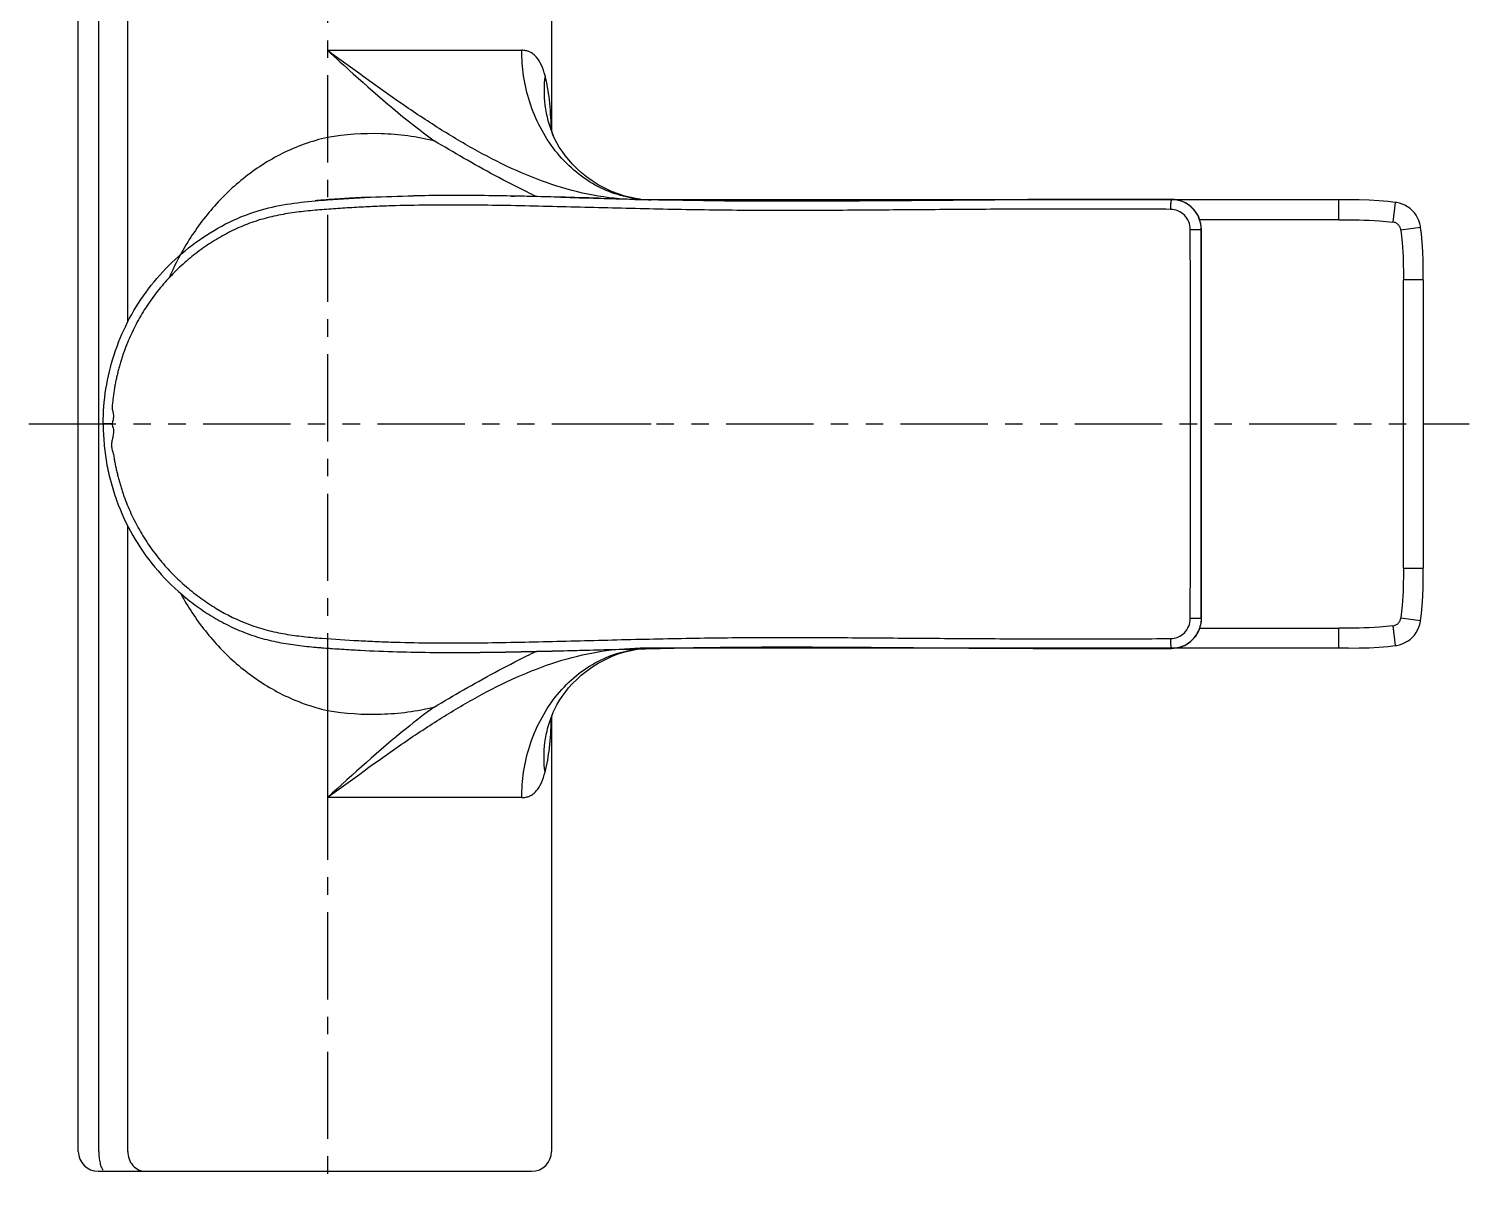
# Model space of a CAD drawing. Extents: x 38931 to 39525, y 15845 to 16265.
# Drawn here: x 39052.1 to 39196.6, y 16053.6 to 16170.2 of the extents above; entities that cross this region are included whole.
import ezdxf

# ---------------------------------------------------------------- set-up
doc = ezdxf.new("R2010")
doc.units = 0
doc.header["$LTSCALE"] = 7
doc.header["$MEASUREMENT"] = 0
doc.linetypes.add('CENTER', pattern=[2, 1.25, -0.25, 0.25, -0.25])
doc.linetypes.add('PHANTOM', pattern=[2.5, 1.25, -0.25, 0.25, -0.25, 0.25, -0.25])
doc.layers.get('0').update_dxf_attribs({"color": 2, "linetype": 'CONTINUOUS'})
for name, color, linetype in [('08_ALL_FEATURES', 7, 'CONTINUOUS'), ('CL', 1, 'CENTER'), ('DWG', 7, 'CONTINUOUS'), ('PH', 3, 'PHANTOM')]:
    doc.layers.add(name, color=color, linetype=linetype)

msp = doc.modelspace()

# ---------------------------------------------------------------- linework, layer by layer
at = {"color": 7, "linetype": 'Continuous'}
for p, q in [((39059.07953, 16057.55868), (39059.07954, 16185.55897)), ((39061.97579, 16140.78151), (39061.97578, 16185.55897)), ((39061.97579, 16057.55868), (39061.97579, 16120.33197))]:
    msp.add_line(p, q, dxfattribs=at)
for points, knots in [([(39059.07956, 16057.55868), (39059.07971, 16057.35249), (39059.09862, 16056.95806), (39059.18119, 16056.4135), (39059.30773, 16055.97806), (39059.43497, 16055.73698), (39059.51195, 16055.65687)], [0, 0, 0, 0, 0.312440742, 0.597528108, 0.831655296, 1, 1, 1, 1]), ([(39061.97584, 16057.55868), (39061.97584, 16057.29956), (39062.06519, 16056.78405), (39062.45375, 16056.12111), (39063.04483, 16055.66745), (39063.52443, 16055.55868), (39063.7573, 16055.55868)], [0, 0, 0, 0, 0.263219181, 0.51884706, 0.763451649, 1, 1, 1, 1])]:
    msp.add_open_spline(points, degree=3, knots=knots, dxfattribs=at)
at = {"layer": '08_ALL_FEATURES', "color": 0, "linetype": 'Continuous'}
for p, q in [((39080.83869, 16152.96088), (39080.7955, 16152.95701)), ((39081.36287, 16153.00568), (39081.28297, 16152.99908)), ((39096.89202, 16153.47979), (39096.81648, 16153.48037)), ((39100.79733, 16153.42621), (39100.4318, 16153.43296)), ((39100.43181, 16153.43296), (39100.79733, 16153.42621)), ((39113.70984, 16153.09896), (39114.15065, 16153.08869)), ((39130.58986, 16152.94429), (39130.14, 16152.9434)), ((39166.75177, 16153.08503), (39166.76648, 16153.08501)), ((39167.90494, 16152.85581), (39167.9173, 16152.85359)), ((39167.9173, 16152.85359), (39167.91746, 16152.85353)), ((39169.72605, 16150.08523), (39169.73656, 16150.08523)), ((39169.75464, 16150.08336), (39169.73651, 16150.08523)), ((39169.74674, 16111.02936), (39169.75464, 16150.08336)), ((39169.7329, 16145.20331), (39169.754, 16145.20062)), ((39060.34567, 16130.55684), (39059.51874, 16130.55684)), ((39169.74674, 16111.0294), (39169.72705, 16111.02901)), ((39080.76224, 16108.15978), (39080.80584, 16108.15586)), ((39166.75274, 16108.02921), (39166.75338, 16108.0292)), ((39093.5376, 16107.62679), (39093.70171, 16107.62616)), ((39096.87677, 16107.63588), (39096.92193, 16107.63629)), ((39096.87679, 16107.63395), (39096.92194, 16107.63431))]:
    msp.add_line(p, q, dxfattribs=at)
for points in [[(39167.9173, 16152.85359), (39167.63228, 16152.956), (39167.11295, 16153.06449), (39166.76655, 16153.08501)], [(39169.75464, 16150.08331), (39169.70256, 16150.64465), (39169.45513, 16151.39695), (39169.01984, 16152.05731), (39168.42901, 16152.57828), (39167.91746, 16152.85353)], [(39166.75338, 16108.0292), (39167.44021, 16108.10972), (39168.10115, 16108.35054), (39168.69539, 16108.74542), (39169.16939, 16109.25547), (39169.51706, 16109.87664), (39169.71091, 16110.56229), (39169.74674, 16111.0294)]]:
    msp.add_lwpolyline(points, dxfattribs=at)
for centre, radius, start, end in [((39087.22544, 16081.29495), 71.94996, 94.7375495, 95.0926461), ((39091.41253, 16029.20281), 124.21008, 93.6369364, 94.6407926), ((39092.35555, 16015.365), 138.07986, 93.4954837, 93.6632166), ((39092.83184, 16007.24042), 146.21836, 92.5354923, 93.4876647), ((39094.86351, 15923.08758), 230.40107, 89.5143342, 91.0475136), ((39094.08644, 15807.59449), 345.89668, 88.9488697, 89.535267), ((39091.1743, 15646.5172), 507.00035, 88.6887962, 88.9124428), ((39084.97659, 15378.39766), 775.1915, 88.48703746, 88.68430582), ((39133.36129, 16980.3985), 827.53291, 268.48890792, 268.63926747), ((39162.24243, 13489.82116), 2663.26806, 89.90298903, 90.28489822), ((39166.76428, 16150.14904), 2.93597, 82.7959078, 89.9571536), ((39166.75922, 16150.10995), 2.97539, 73.9460683, 82.7936246), ((39166.74215, 16150.13434), 2.95275, 74.6169624, 76.0784083), ((39166.72866, 16150.08879), 3.00025, 66.7291488, 74.5993711), ((39166.7629, 16150.1227), 2.96212, 67.3220919, 73.946179), ((39166.75449, 16150.10755), 2.97921, 54.3616256, 67.285196), ((39166.71688, 16150.06061), 3.03079, 60.3677926, 66.7349752), ((39166.7192, 16150.06488), 3.02592, 59.8278643, 60.3660331), ((39166.76166, 16150.11894), 2.96578, 49.3907958, 54.3459118), ((39166.8098, 16150.17719), 2.88128, 44.546036, 45.3971551), ((33403.90273, 16130.54185), 5764.75448, 359.806022452, 0.194281065), ((39166.7382, 16111.01013), 2.98491, 317.1054554, 329.7017841), ((39166.76617, 16110.99161), 2.95141, 329.738241, 331.5970063), ((39166.6762, 16111.03664), 3.05198, 331.6568328, 345.0314706), ((39166.6633, 16111.04093), 3.06555, 345.0162665, 345.718741), ((39087.71621, 16185.48332), 77.63563, 264.8933227, 265.5043666), ((39092.20306, 16242.57802), 134.90635, 265.505306, 267.5431869), ((39166.72752, 16111.06613), 3.0388, 284.5091711, 288.022831), ((39166.74057, 16111.03023), 3.00063, 287.998011, 299.1233948), ((39166.78085, 16110.95235), 2.913, 299.1767403, 302.8763322), ((39166.74855, 16110.99906), 2.96976, 302.9104914, 314.4585766), ((39166.73465, 16111.01365), 2.9899, 314.4530462, 317.1023775), ((39094.4873, 16369.52326), 261.89828, 269.8281354, 270.5227552), ((39094.81566, 16365.14643), 257.52072, 269.7521595, 270.4585844), ((39092.84694, 16516.65581), 409.03982, 270.5708083, 271.0465393), ((39094.09999, 16452.04471), 344.42196, 270.469447, 271.0344332), ((39083.35236, 16995.28138), 887.75928, 271.09501683, 271.49477523), ((39087.79836, 16776.72318), 669.16143, 271.07202929, 271.60238417)]:
    msp.add_arc(centre, radius, start, end, dxfattribs=at)
for points, knots in [([(39059.51873, 16130.55684), (39059.51873, 16130.55693), (39059.51873, 16132.91185), (39060.26442, 16137.62165), (39063.51277, 16144.00616), (39068.57404, 16149.04008), (39074.59764, 16152.20733), (39078.87953, 16152.78607), (39080.83879, 16152.96089)], [0, 0, 0, 0, 0.00000785, 0.206919153, 0.413830456, 0.62074176, 0.827653063, 1, 1, 1, 1]), ([(39080.83879, 16152.96089), (39081.23172, 16152.99595), (39084.50234, 16153.25788), (39087.77351, 16153.39485), (39090.65143, 16153.45014)], [0, 0, 0, 0, 0.120304824, 1, 1, 1, 1]), ([(39114.15065, 16153.08869), (39114.63524, 16153.07758), (39126.25262, 16152.82512), (39137.86815, 16152.99479), (39148.99962, 16153.05629)], [0, 0, 0, 0, 0.041712149, 1, 1, 1, 1]), ([(39166.68351, 16152.90345), (39166.66283, 16152.78202), (39166.64056, 16152.51282), (39166.63277, 16152.24352), (39166.63247, 16152.09725)], [0, 0, 0, 0, 0.457144064, 1, 1, 1, 1]), ([(39166.71544, 16153.03706), (39166.71238, 16153.0288), (39166.69842, 16152.9851), (39166.68972, 16152.93994), (39166.68351, 16152.90345)], [0, 0, 0, 0, 0.192224427, 1, 1, 1, 1]), ([(39166.75177, 16153.08488), (39166.74467, 16153.08489), (39166.72707, 16153.06855), (39166.72016, 16153.04978), (39166.71544, 16153.03706)], [0, 0, 0, 0, 0.343581595, 1, 1, 1, 1]), ([(39166.63247, 16152.09725), (39164.16297, 16152.10825), (39159.22439, 16152.12582), (39151.81692, 16152.11852), (39144.41034, 16152.07759), (39137.00425, 16152.01817), (39129.59821, 16151.96638), (39122.19181, 16151.98384), (39114.78665, 16152.11854), (39108.61683, 16152.27519), (39103.6809, 16152.39953), (39099.97865, 16152.48039), (39096.27584, 16152.53194), (39092.57258, 16152.53441), (39089.48683, 16152.4812), (39087.01944, 16152.39543), (39085.16993, 16152.30612), (39083.32156, 16152.19659), (39081.47453, 16152.06699), (39079.63002, 16151.90253), (39077.79381, 16151.65606), (39075.97823, 16151.2787), (39074.20645, 16150.72613), (39072.49934, 16149.99602), (39070.86954, 16149.10552), (39069.32195, 16148.07758), (39067.86231, 16146.92647), (39066.50212, 16145.65759), (39065.25425, 16144.27645), (39064.13067, 16142.79101), (39063.13982, 16141.21274), (39062.43177, 16139.82973), (39061.99887, 16138.83277), (39061.77142, 16138.2547), (39061.60755, 16137.81848), (39061.45504, 16137.37806), (39061.31507, 16136.93351), (39061.17848, 16136.48788), (39061.07261, 16136.11408), (39060.99694, 16135.81263), (39060.94505, 16135.58538), (39060.89261, 16135.35826), (39060.8185, 16135.05647), (39060.73062, 16134.6777), (39060.66378, 16134.21601), (39060.59872, 16133.83295), (39060.55456, 16133.52521), (39060.52431, 16133.29403), (39060.49484, 16133.06273), (39060.47035, 16132.83084), (39060.44988, 16132.59856), (39060.42479, 16132.40582), (39060.40918, 16132.25119), (39060.40358, 16132.13448), (39060.41925, 16132.01827), (39060.45313, 16131.90673), (39060.48577, 16131.79495), (39060.52229, 16131.64383), (39060.5421, 16131.44988), (39060.54369, 16131.21667), (39060.52466, 16130.98386), (39060.46729, 16130.75674), (39060.39181, 16130.61887), (39060.34567, 16130.55684)], [0, 0, 0, 0, 0.062453575, 0.124895777, 0.187332169, 0.2497662, 0.312199795, 0.374633279, 0.437066205, 0.49949981, 0.53071696, 0.561933942, 0.593150621, 0.62436732, 0.655584752, 0.671193841, 0.686802933, 0.702411552, 0.718019892, 0.7336278, 0.74923706, 0.764849062, 0.780466221, 0.796091301, 0.811725954, 0.827370052, 0.8430231, 0.858685384, 0.874357289, 0.890038307, 0.905728114, 0.921426138, 0.92927943, 0.933207111, 0.937135305, 0.941063425, 0.944992343, 0.948921317, 0.952850779, 0.954815634, 0.956780667, 0.958745617, 0.960710432, 0.964640395, 0.968571171, 0.972501888, 0.974467279, 0.976432786, 0.978398302, 0.980363821, 0.982329435, 0.984294982, 0.985277615, 0.986261158, 0.987241962, 0.988224479, 0.98920579, 0.990187817, 0.992151808, 0.994117444, 0.99608258, 0.998044953, 1, 1, 1, 1]), ([(39168.62408, 16150.0892), (39168.62494, 16150.34942), (39168.51593, 16150.87469), (39168.07579, 16151.54182), (39167.41385, 16151.98708), (39166.89102, 16152.09786), (39166.63247, 16152.09725)], [0, 0, 0, 0, 0.250498317, 0.501162994, 0.751114372, 1, 1, 1, 1]), ([(39169.73656, 16150.08523), (39169.73711, 16150.51457), (39169.55196, 16151.38266), (39169.01707, 16152.09183), (39168.69207, 16152.37046)], [0, 0, 0, 0, 0.500729579, 1, 1, 1, 1]), ([(39169.72605, 16150.08523), (39169.7288, 16150.47319), (39169.5712, 16151.2555), (39169.13495, 16151.92231), (39168.86325, 16152.19836)], [0, 0, 0, 0, 0.500413824, 1, 1, 1, 1]), ([(39168.62408, 16150.0892), (39168.74771, 16150.08921), (39168.99104, 16150.08898), (39169.32063, 16150.08853), (39169.5643, 16150.08677), (39169.68832, 16150.0865), (39169.72605, 16150.08523)], [0, 0, 0, 0, 0.336581111, 0.662443064, 0.8972301, 1, 1, 1, 1]), ([(39169.72745, 16111.02902), (39169.72655, 16113.87692), (39169.72778, 16119.57268), (39169.72668, 16130.96411), (39169.72873, 16139.50764), (39169.73256, 16145.20332)], [0, 0, 0, 0, 0.250003887, 0.500003273, 1, 1, 1, 1]), ([(39059.51874, 16130.55684), (39059.51933, 16130.23294), (39059.53461, 16129.58373), (39059.61942, 16128.28662), (39059.82875, 16126.67231), (39060.24778, 16124.76542), (39061.02401, 16122.28511), (39062.3911, 16119.32567), (39064.61764, 16116.11796), (39066.90703, 16113.80838), (39068.94381, 16112.21387), (39070.5629, 16111.14286), (39072.27514, 16110.21647), (39074.07282, 16109.45798), (39075.93431, 16108.88257), (39077.82804, 16108.5001), (39079.71802, 16108.25), (39080.98542, 16108.13816), (39081.62016, 16108.08865), (39081.63096, 16108.08781)], [0, 0, 0, 0, 0.027824387, 0.055765916, 0.111642443, 0.167476268, 0.223267835, 0.334677941, 0.445998574, 0.557071727, 0.612551586, 0.668020883, 0.723638148, 0.779549906, 0.835366871, 0.89071726, 0.94530851, 0.999069422, 1, 1, 1, 1]), ([(39060.34567, 16130.55684), (39060.43594, 16130.4312), (39060.52219, 16130.20443), (39060.549, 16129.8949), (39060.54089, 16129.66093), (39060.51305, 16129.42911), (39060.45588, 16129.12343), (39060.38636, 16128.8202), (39060.34914, 16128.51069), (39060.35258, 16128.27648), (39060.38923, 16128.04487), (39060.46044, 16127.82245), (39060.53587, 16127.60195), (39060.58241, 16127.37301), (39060.6137, 16127.14184), (39060.64682, 16126.91068), (39060.68605, 16126.68074), (39060.74609, 16126.37578), (39060.83698, 16125.99797), (39060.93975, 16125.54325), (39061.04653, 16125.08932), (39061.17519, 16124.64113), (39061.31013, 16124.19495), (39061.44999, 16123.75028), (39061.6532, 16123.163), (39061.93333, 16122.43848), (39062.30065, 16121.58191), (39062.70841, 16120.744), (39063.29787, 16119.65115), (39064.12199, 16118.33466), (39065.24491, 16116.84856), (39066.49194, 16115.46639), (39067.85142, 16114.19651), (39069.31091, 16113.0443), (39071.37132, 16111.67348), (39073.60564, 16110.57364), (39075.96928, 16109.84059), (39077.7848, 16109.45771), (39079.62221, 16109.21299), (39082.08158, 16108.98947), (39084.54658, 16108.83997), (39087.01262, 16108.72037), (39089.48013, 16108.63131), (39092.5662, 16108.57974), (39096.26975, 16108.58193), (39099.97288, 16108.63349), (39103.67545, 16108.71452), (39108.61183, 16108.83804), (39113.54817, 16108.96354), (39118.48507, 16109.06361), (39123.42254, 16109.13243), (39129.5951, 16109.14829), (39137.00179, 16109.09497), (39144.40852, 16109.03731), (39151.81572, 16108.99539), (39159.22385, 16108.98879), (39164.16286, 16109.00645), (39166.63258, 16109.01698)], [0, 0, 0, 0, 0.003911932, 0.005881389, 0.007852174, 0.009817755, 0.011780847, 0.01571351, 0.017679017, 0.019647791, 0.021617661, 0.023582958, 0.02554543, 0.027506315, 0.029476167, 0.031445482, 0.033410569, 0.035374066, 0.039303706, 0.043234693, 0.047163509, 0.051092666, 0.055022654, 0.058951231, 0.06287904, 0.070734866, 0.078588037, 0.086439888, 0.094289597, 0.109979183, 0.125659783, 0.141331097, 0.15699326, 0.172646878, 0.188293252, 0.219531876, 0.235157569, 0.250779082, 0.266390223, 0.282003771, 0.313218113, 0.328826819, 0.344435396, 0.375651732, 0.406867429, 0.438082949, 0.469299001, 0.50051517, 0.562946954, 0.594162723, 0.625378474, 0.687810353, 0.750241875, 0.812673671, 0.875108002, 0.937548278, 1, 1, 1, 1]), ([(39166.63258, 16109.01698), (39166.89106, 16109.01637), (39167.41415, 16109.12664), (39168.07441, 16109.5738), (39168.51652, 16110.23928), (39168.62504, 16110.76484), (39168.62417, 16111.02504)], [0, 0, 0, 0, 0.248850365, 0.498819337, 0.749493016, 1, 1, 1, 1]), ([(39169.72706, 16111.02901), (39169.68684, 16111.02766), (39169.56294, 16111.02748), (39169.32409, 16111.02573), (39168.99669, 16111.02528), (39168.75293, 16111.02503), (39168.62417, 16111.02504)], [0, 0, 0, 0, 0.10946658, 0.336934622, 0.649775612, 1, 1, 1, 1]), ([(39169.72706, 16111.02901), (39169.72733, 16110.96667), (39169.72012, 16110.71629), (39169.6805, 16110.46697), (39169.63411, 16110.28471)], [0, 0, 0, 0, 0.248946597, 1, 1, 1, 1]), ([(39081.63096, 16108.08781), (39082.24028, 16108.04038), (39083.46983, 16107.95662), (39085.93864, 16107.80755), (39089.03794, 16107.68316), (39091.77804, 16107.63693), (39093.27745, 16107.6279), (39093.5376, 16107.62679)], [0, 0, 0, 0, 0.153834623, 0.310215267, 0.622567888, 0.934516775, 1, 1, 1, 1]), ([(39106.51026, 16107.8242), (39106.86969, 16107.83326), (39109.23369, 16107.89323), (39111.59767, 16107.95303), (39113.60234, 16107.99909)], [0, 0, 0, 0, 0.152043092, 1, 1, 1, 1]), ([(39113.60204, 16108.01244), (39114.26953, 16108.02833), (39126.13337, 16108.29299), (39143.84909, 16108.03079), (39160.89851, 16108.02212), (39166.75274, 16108.02883)], [0, 0, 0, 0, 0.037671719, 0.669569031, 1, 1, 1, 1]), ([(39113.60234, 16107.99909), (39114.06121, 16108.00963), (39116.98138, 16108.07516), (39122.36439, 16108.17367), (39129.75409, 16108.19033), (39139.61484, 16108.12128), (39151.94802, 16108.02232), (39161.81692, 16108.02399), (39166.7523, 16108.02935)], [0, 0, 0, 0, 0.025906197, 0.164861572, 0.303870454, 0.44298315, 0.721436796, 1, 1, 1, 1]), ([(39166.63258, 16109.01698), (39166.6329, 16108.89055), (39166.63745, 16108.70677), (39166.65225, 16108.47358), (39166.6669, 16108.32552), (39166.68341, 16108.20505), (39166.70407, 16108.11319), (39166.72094, 16108.05825), (39166.74279, 16108.02914), (39166.75274, 16108.02914)], [0, 0, 0, 0, 0.376366835, 0.546828057, 0.695772104, 0.818469141, 0.910700624, 0.97039324, 1, 1, 1, 1]), ([(39167.48885, 16108.12424), (39167.42851, 16108.10863), (39167.1868, 16108.05395), (39166.93819, 16108.02922), (39166.75274, 16108.02914)], [0, 0, 0, 0, 0.251542124, 1, 1, 1, 1])]:
    msp.add_open_spline(points, degree=3, knots=knots, dxfattribs=at)
for points in [[(39105.44406, 16153.31891), (39106.69947, 16153.28597), (39107.95488, 16153.25091), (39109.2103, 16153.21633)], [(39109.2103, 16153.21633), (39107.95488, 16153.25091), (39106.69947, 16153.28597), (39105.44406, 16153.31891)], [(39109.2103, 16153.21633), (39109.98649, 16153.19495), (39110.76267, 16153.17376), (39111.53886, 16153.15338)], [(39167.45256, 16153.00036), (39167.23007, 16153.0555), (39166.99933, 16153.08477), (39166.77011, 16153.08493)], [(39168.833, 16152.22864), (39168.65602, 16152.40318), (39168.45493, 16152.55592), (39168.24003, 16152.68085)], [(39169.7265, 16150.08522), (39169.72028, 16137.06648), (39169.72031, 16124.04773), (39169.72661, 16111.029)], [(39169.7329, 16145.20331), (39169.73398, 16146.83061), (39169.73451, 16148.45792), (39169.73656, 16150.08523)]]:
    msp.add_open_spline(points, degree=3, dxfattribs=at)
at = {"layer": 'CL'}
msp.add_line((39082.01879, 16207.55964), (39082.01879, 16053.55964), dxfattribs=at)
at = {"layer": 'DWG', "linetype": 'Continuous'}
for p, q in [((39104.51879, 16203.55964), (39104.51879, 16159.94845)), ((39057.01879, 16057.55964), (39057.01879, 16185.55897)), ((39082.01863, 16168.05964), (39101.5277, 16168.05964)), ((39104.50152, 16160.00213), (39104.50066, 16160.07142)), ((39104.50255, 16160.00477), (39104.50086, 16160.07314)), ((39104.69019, 16159.50409), (39104.6937, 16159.49606)), ((39183.5496, 16151.05862), (39183.5496, 16153.05964)), ((39189.20549, 16152.79888), (39188.96111, 16150.81618)), ((39189.20574, 16152.80117), (39189.20549, 16152.79888)), ((39183.54965, 16151.0593), (39169.56659, 16151.05903)), ((39191.74944, 16150.26966), (39189.76546, 16150.01697)), ((39191.74943, 16150.26966), (39191.74769, 16150.26947)), ((39190.01879, 16116.08536), (39190.01879, 16145.03391)), ((39192.01879, 16145.03391), (39190.01879, 16145.03391)), ((39192.01879, 16145.03391), (39192.01879, 16116.08536)), ((39109.51573, 16130.55968), (39114.51573, 16130.55964)), ((39190.01879, 16116.08536), (39192.01879, 16116.08536)), ((39189.76546, 16111.1023), (39191.74944, 16110.84961)), ((39191.74769, 16110.8498), (39191.74943, 16110.84961)), ((39169.56744, 16110.06024), (39183.54965, 16110.05997)), ((39183.5496, 16108.05964), (39183.5496, 16110.06065)), ((39188.96111, 16110.30309), (39189.20574, 16108.3181)), ((39184.50478, 16108.06181), (39113.42153, 16108.05964)), ((39189.20549, 16108.32039), (39189.20574, 16108.3181)), ((39082.01852, 16101.80875), (39082.01875, 16093.05964)), ((39104.50136, 16101.0734), (39104.5019, 16101.11834)), ((39104.50152, 16101.07214), (39104.5026, 16101.11648)), ((39104.51879, 16101.1708), (39104.51879, 16057.55964)), ((39104.6903, 16101.61544), (39104.69341, 16101.62254)), ((39101.5277, 16093.05964), (39082.01863, 16093.05964)), ((39059.01879, 16055.55964), (39102.51879, 16055.55964))]:
    msp.add_line(p, q, dxfattribs=at)
for points in [[(39104.69021, 16159.50404), (39104.61332, 16159.68827), (39104.53258, 16159.90562), (39104.47996, 16160.06914), (39104.44878, 16160.18122), (39104.43353, 16160.24477), (39104.43179, 16160.25283)], [(39113.43033, 16153.13129), (39113.12703, 16153.16854), (39112.52449, 16153.27815), (39111.88242, 16153.43524), (39111.21587, 16153.64279), (39110.53789, 16153.90257), (39109.86396, 16154.21211), (39109.20594, 16154.56746), (39108.58418, 16154.9571), (39108.02266, 16155.35963), (39107.51162, 16155.77299), (39107.04914, 16156.19162), (39106.62785, 16156.61659), (39106.23841, 16157.05337), (39105.88596, 16157.49231), (39105.57117, 16157.92762), (39105.29564, 16158.35147), (39105.05958, 16158.75643), (39104.86242, 16159.13391), (39104.6937, 16159.49606)], [(39189.20574, 16152.80117), (39188.48697, 16152.88097), (39187.56408, 16152.95785), (39186.5922, 16153.01174), (39185.57196, 16153.04379), (39184.50478, 16153.05747), (39113.42153, 16153.05964)], [(39191.74943, 16150.26966), (39191.7294, 16150.4018), (39191.66416, 16150.68769), (39191.56961, 16150.96905), (39191.44637, 16151.24211), (39191.29516, 16151.50316), (39191.11654, 16151.74894), (39190.91242, 16151.97508), (39190.68495, 16152.17791), (39190.43764, 16152.35533), (39190.17485, 16152.50531), (39189.89971, 16152.62717), (39189.61595, 16152.7201), (39189.32751, 16152.78346), (39189.20574, 16152.80115)], [(39192.01879, 16145.03391), (39192.01455, 16145.92341), (39191.99576, 16146.91584), (39191.95865, 16147.86409), (39191.90159, 16148.76732), (39191.82428, 16149.62532), (39191.74944, 16150.26966)], [(39191.74944, 16110.84961), (39191.82428, 16111.49395), (39191.90159, 16112.35195), (39191.95865, 16113.25518), (39191.99576, 16114.20343), (39192.01455, 16115.19586), (39192.01879, 16116.08442)], [(39189.20574, 16108.31812), (39189.3275, 16108.33581), (39189.61595, 16108.39917), (39189.89971, 16108.4921), (39190.17485, 16108.61396), (39190.43764, 16108.76394), (39190.68495, 16108.94136), (39190.91241, 16109.14419), (39191.11654, 16109.37033), (39191.29516, 16109.61611), (39191.44637, 16109.87716), (39191.56961, 16110.15022), (39191.66416, 16110.43158), (39191.7294, 16110.71747), (39191.74943, 16110.84961)], [(39104.69352, 16101.62279), (39104.86244, 16101.98539), (39105.05934, 16102.36241), (39105.29506, 16102.76684), (39105.57015, 16103.19015), (39105.88439, 16103.62489), (39106.23619, 16104.06326), (39106.62483, 16104.49947), (39107.0452, 16104.92388), (39107.50656, 16105.34194), (39108.01621, 16105.75472), (39108.5762, 16106.15681), (39109.19622, 16106.54614), (39109.85291, 16106.90164), (39110.52671, 16107.21199), (39111.20528, 16107.47281), (39111.87295, 16107.68141), (39112.51639, 16107.83939), (39113.12031, 16107.94971), (39113.43038, 16107.98799)], [(39184.50478, 16108.06181), (39185.57196, 16108.07548), (39186.5922, 16108.10753), (39187.56408, 16108.16142), (39188.48697, 16108.2383), (39189.20574, 16108.3181)], [(39104.43727, 16100.90083), (39104.43076, 16100.86149), (39104.43362, 16100.87493), (39104.44898, 16100.93885), (39104.48023, 16101.05105), (39104.53286, 16101.21447), (39104.61354, 16101.43156), (39104.6903, 16101.61544)]]:
    msp.add_lwpolyline(points, dxfattribs=at)
for centre, radius, start, end in [((39056.36651, 16158.85044), 48.14988, 1.4551055, 1.6767801), ((39114.53429, 16164.34484), 11.2852, 264.3737393, 269.9852176), ((39114.53524, 16096.75521), 11.30443, 90.019028, 95.6206192), ((39056.02751, 16102.27797), 48.489, 358.3657156, 358.5750228), ((39059.01879, 16057.55964), 2, 180, 270), ((39102.51879, 16057.55964), 2, 270, 0)]:
    msp.add_arc(centre, radius, start, end, dxfattribs=at)
for points, knots in [([(39082.01877, 16168.05966), (39082.88213, 16167.27328), (39086.3445, 16164.12079), (39089.89834, 16161.05196), (39092.73426, 16158.97325)], [0, 0, 0, 0, 0.249318825, 1, 1, 1, 1]), ([(39113.42166, 16153.05964), (39112.01377, 16153.05951), (39109.17402, 16153.31755), (39105.01134, 16154.36034), (39100.96406, 16155.92461), (39097.04101, 16157.90513), (39093.21033, 16160.18863), (39088.1674, 16163.54478), (39084.48621, 16166.25329), (39082.01877, 16168.05965)], [0, 0, 0, 0, 0.119374169, 0.240403822, 0.362791033, 0.486516718, 0.612595722, 0.740714162, 1, 1, 1, 1]), ([(39113.4279, 16153.114), (39112.66136, 16153.18942), (39111.09018, 16153.50883), (39108.81767, 16154.48621), (39106.68268, 16155.9836), (39104.81668, 16157.94811), (39103.32407, 16160.27419), (39102.26697, 16162.82224), (39101.65848, 16165.44272), (39101.52766, 16167.20235), (39101.52766, 16168.05964)], [0, 0, 0, 0, 0.110633039, 0.22845251, 0.352903947, 0.482585373, 0.615169141, 0.747652755, 0.876863844, 1, 1, 1, 1]), ([(39103.86779, 16165.51419), (39103.77212, 16165.87738), (39103.55561, 16166.53968), (39103.13155, 16167.27811), (39102.69363, 16167.69035), (39102.33918, 16167.90866), (39101.94424, 16168.03657), (39101.66782, 16168.05964), (39101.5277, 16168.05964)], [0, 0, 0, 0, 0.30089386, 0.556933437, 0.67057821, 0.779536066, 0.887746596, 1, 1, 1, 1]), ([(39103.86798, 16165.51359), (39103.73986, 16164.52925), (39103.72965, 16162.99611), (39104.12682, 16160.98699), (39104.47722, 16159.99145), (39104.69021, 16159.50404)], [0, 0, 0, 0, 0.485802795, 0.739677614, 1, 1, 1, 1]), ([(39104.49577, 16160.25936), (39104.46797, 16161.2086), (39104.36555, 16162.97385), (39104.07574, 16164.72409), (39103.86784, 16165.51443)], [0, 0, 0, 0, 0.537471787, 1, 1, 1, 1]), ([(39082.01863, 16159.31055), (39081.23307, 16159.13407), (39079.68862, 16158.68501), (39076.77347, 16157.44073), (39073.49119, 16155.31967), (39070.75026, 16152.61913), (39068.90751, 16150.23703), (39067.46677, 16148.00363), (39066.59941, 16146.29908), (39066.13119, 16145.23354)], [0, 0, 0, 0, 0.0651730281, 0.1297928565, 0.2560776752, 0.378802708, 0.4393301849, 0.4996061779, 0.5937071557, 0.5937071557, 0.5937071557, 0.5937071557]), ([(39092.73448, 16158.97408), (39090.98908, 16159.38481), (39087.40273, 16159.86272), (39083.7908, 16159.61785), (39082.01863, 16159.30985)], [0, 0, 0, 0, 0.499213124, 1, 1, 1, 1]), ([(39102.99436, 16153.38073), (39102.67104, 16153.53428), (39101.26891, 16154.20875), (39098.82168, 16155.47473), (39095.73449, 16157.20554), (39093.71706, 16158.39301), (39092.73308, 16158.97332)], [0.1643918638, 0.1643918638, 0.1643918638, 0.1643918638, 0.2411428128, 0.4980293799, 0.7550398029, 1, 1, 1, 1]), ([(39183.54965, 16151.05948), (39184.90451, 16151.05948), (39186.71369, 16151.04357), (39188.51291, 16150.87151), (39188.96109, 16150.81601)], [0, 0, 0, 0, 0.750009183, 1, 1, 1, 1]), ([(39189.76546, 16150.01697), (39189.75259, 16150.11758), (39189.69382, 16150.31603), (39189.51465, 16150.56888), (39189.26059, 16150.74645), (39189.06177, 16150.80371), (39188.96111, 16150.81618)], [0, 0, 0, 0, 0.250045326, 0.499997899, 0.749948977, 1, 1, 1, 1]), ([(39189.76546, 16150.01697), (39189.81828, 16149.60407), (39189.98742, 16147.94803), (39190.01879, 16146.28158), (39190.01879, 16145.03391)], [0, 0, 0, 0, 0.250169973, 1, 1, 1, 1]), ([(39190.01879, 16116.08536), (39190.01879, 16114.83769), (39189.98742, 16113.17124), (39189.81828, 16111.5152), (39189.76546, 16111.1023)], [0, 0, 0, 0, 0.749830027, 1, 1, 1, 1]), ([(39067.26687, 16113.57518), (39067.41336, 16113.30745), (39067.93217, 16112.39415), (39068.90757, 16110.88215), (39070.75032, 16108.50009), (39073.49123, 16105.79956), (39076.77349, 16103.67866), (39079.68853, 16102.43407), (39081.23309, 16101.98541), (39082.01863, 16101.80872)], [0.4757432317, 0.4757432317, 0.4757432317, 0.4757432317, 0.5004276261, 0.5606997683, 0.6212234423, 0.7439395131, 0.8702139798, 0.9348292916, 1, 1, 1, 1]), ([(39188.96111, 16110.30309), (39189.06177, 16110.31556), (39189.26059, 16110.37283), (39189.51466, 16110.5504), (39189.69383, 16110.80324), (39189.75259, 16111.0017), (39189.76546, 16111.1023)], [0, 0, 0, 0, 0.250061415, 0.500003846, 0.749967404, 1, 1, 1, 1]), ([(39188.96109, 16110.30327), (39188.51291, 16110.24776), (39186.71369, 16110.0757), (39184.90451, 16110.0598), (39183.54965, 16110.05979)], [0, 0, 0, 0, 0.249990817, 1, 1, 1, 1]), ([(39082.01877, 16093.05962), (39084.48621, 16094.86598), (39088.1674, 16097.57449), (39093.21033, 16100.93064), (39097.04101, 16103.21414), (39100.96405, 16105.19466), (39105.01134, 16106.75893), (39109.17402, 16107.80172), (39112.01377, 16108.05976), (39113.42166, 16108.05964)], [0, 0, 0, 0, 0.259285838, 0.387404278, 0.513483282, 0.637208967, 0.759596178, 0.880625831, 1, 1, 1, 1]), ([(39101.52766, 16093.05964), (39101.52766, 16093.91693), (39101.65848, 16095.67657), (39102.26699, 16098.29708), (39103.3241, 16100.84515), (39104.81675, 16103.17124), (39106.68277, 16105.13576), (39108.8178, 16106.63313), (39111.09034, 16107.61049), (39112.66152, 16107.92987), (39113.42807, 16108.00529)], [0, 0, 0, 0, 0.123136359, 0.252347691, 0.384831525, 0.517415424, 0.647096846, 0.771548132, 0.889367329, 1, 1, 1, 1]), ([(39092.73308, 16102.14596), (39093.71706, 16102.72626), (39095.73449, 16103.91373), (39098.82168, 16105.64455), (39101.27026, 16106.91121), (39102.67376, 16107.5863), (39102.99846, 16107.74049)], [0, 0, 0, 0, 0.2449601967, 0.5019706197, 0.758857187, 0.8359325073, 0.8359325073, 0.8359325073, 0.8359325073]), ([(39082.01863, 16101.80942), (39083.7908, 16101.50142), (39087.40273, 16101.25656), (39090.98908, 16101.73446), (39092.73448, 16102.1452)], [0, 0, 0, 0, 0.500786876, 1, 1, 1, 1]), ([(39092.73426, 16102.14602), (39091.78967, 16101.45365), (39088.08505, 16098.58233), (39084.61639, 16095.42562), (39082.01877, 16093.05962)], [0, 0, 0, 0, 0.24999321, 1, 1, 1, 1]), ([(39103.86794, 16095.60551), (39103.73981, 16096.58993), (39103.7296, 16098.1232), (39104.12685, 16100.13247), (39104.47732, 16101.12808), (39104.69034, 16101.61552)], [0, 0, 0, 0, 0.485802095, 0.739677144, 1, 1, 1, 1]), ([(39103.86784, 16095.60485), (39104.07703, 16096.40009), (39104.36782, 16098.16214), (39104.4695, 16099.93917), (39104.49679, 16100.89507)], [0, 0, 0, 0, 0.462331292, 1, 1, 1, 1]), ([(39101.5277, 16093.05964), (39101.66782, 16093.05963), (39101.94424, 16093.08271), (39102.33918, 16093.21061), (39102.69363, 16093.42893), (39103.13156, 16093.84116), (39103.55561, 16094.57959), (39103.77212, 16095.24189), (39103.86779, 16095.60508)], [0, 0, 0, 0, 0.112253768, 0.220464674, 0.329423257, 0.443067333, 0.699107407, 1, 1, 1, 1])]:
    msp.add_open_spline(points, degree=3, knots=knots, dxfattribs=at)
at = {"layer": 'PH'}
msp.add_line((39052.05227, 16130.5581), (39196.62161, 16130.5581), dxfattribs=at)

doc.saveas('drawing.dxf')
